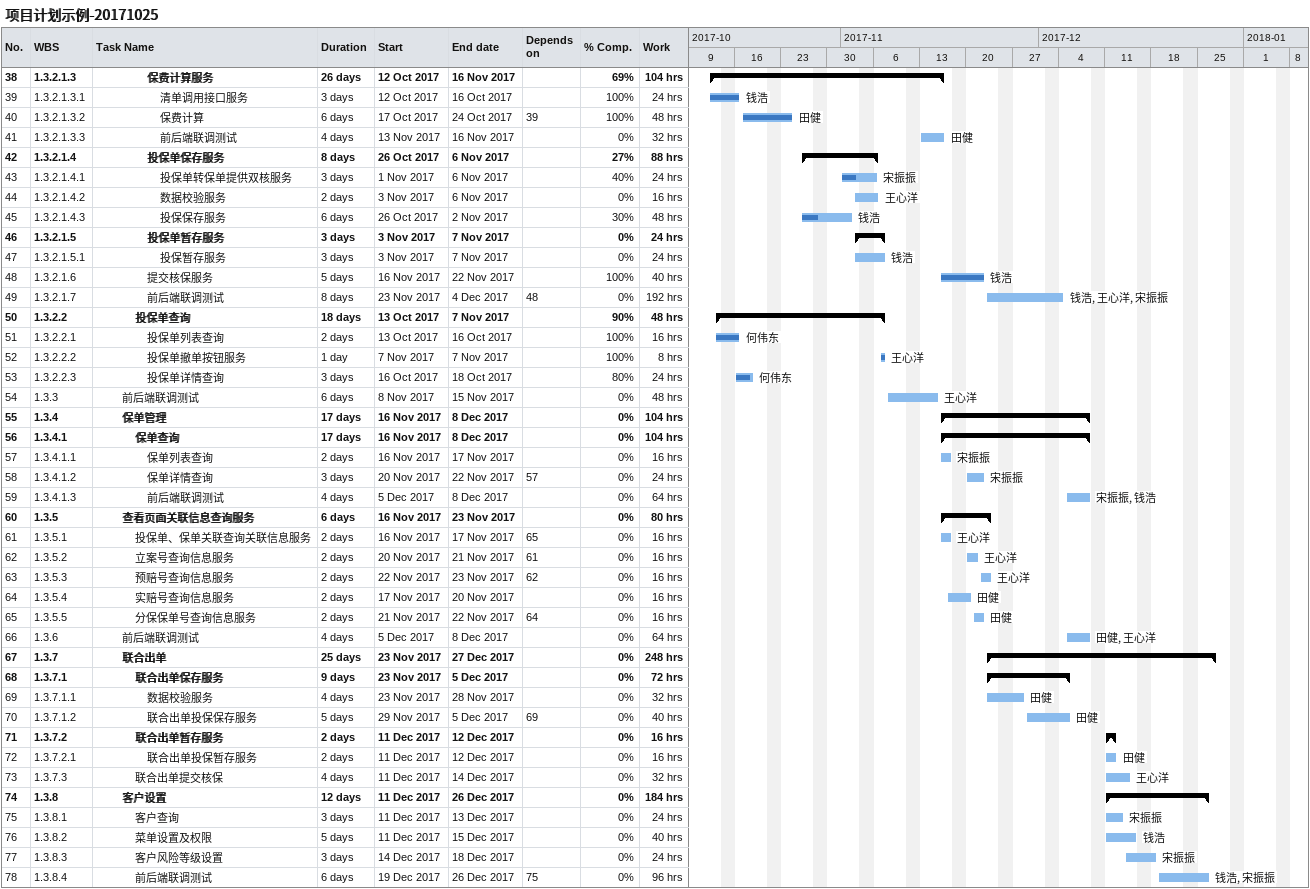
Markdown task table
项目计划示例-20171025

| ID | WBS | Task | Duration | Start | Finish | Predecessors | Resources | % complete | Work (h) |
|---|---|---|---|---|---|---|---|---|---|
| 38 | 1.3.2.1.3 | **保费计算服务** | 26d | 2017-10-12 | 2017-11-16 |  |  | 69 | 104 |
| 39 | 1.3.2.1.3.1 | 清单调用接口服务 | 3d | 2017-10-12 | 2017-10-16 |  | 钱浩 | 100 | 24 |
| 40 | 1.3.2.1.3.2 | 保费计算 | 6d | 2017-10-17 | 2017-10-24 | 39 | 田健 | 100 | 48 |
| 41 | 1.3.2.1.3.3 | 前后端联调测试 | 4d | 2017-11-13 | 2017-11-16 |  | 田健 | 0 | 32 |
| 42 | 1.3.2.1.4 | **投保单保存服务** | 8d | 2017-10-26 | 2017-11-06 |  |  | 27 | 88 |
| 43 | 1.3.2.1.4.1 | 投保单转保单提供双核服务 | 3d | 2017-11-01 | 2017-11-06 |  | 宋振振 | 40 | 24 |
| 44 | 1.3.2.1.4.2 | 数据校验服务 | 2d | 2017-11-03 | 2017-11-06 |  | 王心洋 | 0 | 16 |
| 45 | 1.3.2.1.4.3 | 投保保存服务 | 6d | 2017-10-26 | 2017-11-02 |  | 钱浩 | 30 | 48 |
| 46 | 1.3.2.1.5 | **投保单暂存服务** | 3d | 2017-11-03 | 2017-11-07 |  |  | 0 | 24 |
| 47 | 1.3.2.1.5.1 | 投保暂存服务 | 3d | 2017-11-03 | 2017-11-07 |  | 钱浩 | 0 | 24 |
| 48 | 1.3.2.1.6 | 提交核保服务 | 5d | 2017-11-16 | 2017-11-22 |  | 钱浩 | 100 | 40 |
| 49 | 1.3.2.1.7 | 前后端联调测试 | 8d | 2017-11-23 | 2017-12-04 | 48 | 钱浩, 王心洋, 宋振振 | 0 | 192 |
| 50 | 1.3.2.2 | **投保单查询** | 18d | 2017-10-13 | 2017-11-07 |  |  | 90 | 48 |
| 51 | 1.3.2.2.1 | 投保单列表查询 | 2d | 2017-10-13 | 2017-10-16 |  | 何伟东 | 100 | 16 |
| 52 | 1.3.2.2.2 | 投保单撤单按钮服务 | 1d | 2017-11-07 | 2017-11-07 |  | 王心洋 | 100 | 8 |
| 53 | 1.3.2.2.3 | 投保单详情查询 | 3d | 2017-10-16 | 2017-10-18 |  | 何伟东 | 80 | 24 |
| 54 | 1.3.3 | 前后端联调测试 | 6d | 2017-11-08 | 2017-11-15 |  | 王心洋 | 0 | 48 |
| 55 | 1.3.4 | **保单管理** | 17d | 2017-11-16 | 2017-12-08 |  |  | 0 | 104 |
| 56 | 1.3.4.1 | **保单查询** | 17d | 2017-11-16 | 2017-12-08 |  |  | 0 | 104 |
| 57 | 1.3.4.1.1 | 保单列表查询 | 2d | 2017-11-16 | 2017-11-17 |  | 宋振振 | 0 | 16 |
| 58 | 1.3.4.1.2 | 保单详情查询 | 3d | 2017-11-20 | 2017-11-22 | 57 | 宋振振 | 0 | 24 |
| 59 | 1.3.4.1.3 | 前后端联调测试 | 4d | 2017-12-05 | 2017-12-08 |  | 宋振振, 钱浩 | 0 | 64 |
| 60 | 1.3.5 | **查看页面关联信息查询服务** | 6d | 2017-11-16 | 2017-11-23 |  |  | 0 | 80 |
| 61 | 1.3.5.1 | 投保单、保单关联查询关联信息服务 | 2d | 2017-11-16 | 2017-11-17 | 65 | 王心洋 | 0 | 16 |
| 62 | 1.3.5.2 | 立案号查询信息服务 | 2d | 2017-11-20 | 2017-11-21 | 61 | 王心洋 | 0 | 16 |
| 63 | 1.3.5.3 | 预赔号查询信息服务 | 2d | 2017-11-22 | 2017-11-23 | 62 | 王心洋 | 0 | 16 |
| 64 | 1.3.5.4 | 实赔号查询信息服务 | 2d | 2017-11-17 | 2017-11-20 |  | 田健 | 0 | 16 |
| 65 | 1.3.5.5 | 分保保单号查询信息服务 | 2d | 2017-11-21 | 2017-11-22 | 64 | 田健 | 0 | 16 |
| 66 | 1.3.6 | 前后端联调测试 | 4d | 2017-12-05 | 2017-12-08 |  | 田健, 王心洋 | 0 | 64 |
| 67 | 1.3.7 | **联合出单** | 25d | 2017-11-23 | 2017-12-27 |  |  | 0 | 248 |
| 68 | 1.3.7.1 | **联合出单保存服务** | 9d | 2017-11-23 | 2017-12-05 |  |  | 0 | 72 |
| 69 | 1.3.7.1.1 | 数据校验服务 | 4d | 2017-11-23 | 2017-11-28 |  | 田健 | 0 | 32 |
| 70 | 1.3.7.1.2 | 联合出单投保保存服务 | 5d | 2017-11-29 | 2017-12-05 | 69 | 田健 | 0 | 40 |
| 71 | 1.3.7.2 | **联合出单暂存服务** | 2d | 2017-12-11 | 2017-12-12 |  |  | 0 | 16 |
| 72 | 1.3.7.2.1 | 联合出单投保暂存服务 | 2d | 2017-12-11 | 2017-12-12 |  | 田健 | 0 | 16 |
| 73 | 1.3.7.3 | 联合出单提交核保 | 4d | 2017-12-11 | 2017-12-14 |  | 王心洋 | 0 | 32 |
| 74 | 1.3.8 | **客户设置** | 12d | 2017-12-11 | 2017-12-26 |  |  | 0 | 184 |
| 75 | 1.3.8.1 | 客户查询 | 3d | 2017-12-11 | 2017-12-13 |  | 宋振振 | 0 | 24 |
| 76 | 1.3.8.2 | 菜单设置及权限 | 5d | 2017-12-11 | 2017-12-15 |  | 钱浩 | 0 | 40 |
| 77 | 1.3.8.3 | 客户风险等级设置 | 3d | 2017-12-14 | 2017-12-18 |  | 宋振振 | 0 | 24 |
| 78 | 1.3.8.4 | 前后端联调测试 | 6d | 2017-12-19 | 2017-12-26 | 75 | 钱浩, 宋振振 | 0 | 96 |
